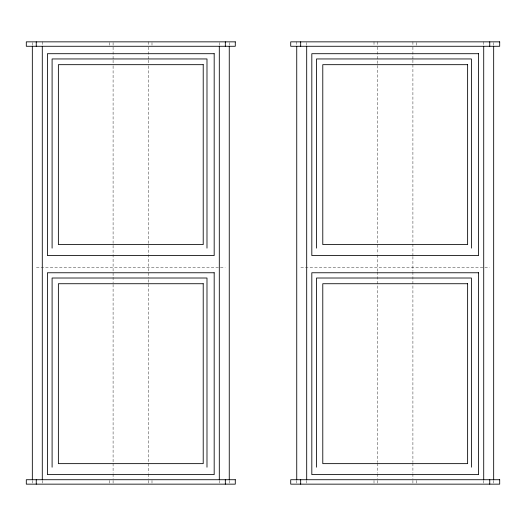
<?xml version="1.0" encoding="UTF-8"?>
<svg xmlns="http://www.w3.org/2000/svg" width="526" height="526" viewBox="0 0 526 526"><rect width="100%" height="100%" fill="white"/><g stroke="black" fill="none" stroke-linecap="round" stroke-linejoin="round"><path stroke-width="0.39" stroke-dasharray="2.63 1.97" d="M36.432 267.313L225.154 267.313M300.846 267.313L489.568 267.313M493.671 42.586L493.671 45.538M493.671 480.462L493.671 483.414M483.716 41.85L483.716 45.538M483.716 480.462L483.716 483.414M416.408 42.586L416.408 45.538M416.408 480.462L416.408 483.414M412.91 41.85L412.91 45.538M412.91 47.084L412.91 59.254M412.91 60.069L412.91 255.728M412.91 256.537L412.91 271.212M412.91 272.027L412.91 462.485M412.91 463.307L412.91 473.157M412.91 473.979L412.91 478.903M412.91 480.462L412.91 483.414M377.504 41.85L377.504 45.538M377.504 47.07L377.504 254.065M377.504 254.873L377.504 271.212M377.504 272.027L377.504 462.485M377.504 463.307L377.504 473.157M377.504 473.979L377.504 478.903M377.504 480.462L377.504 484.15M374.006 41.85L374.006 45.538M374.006 480.462L374.006 483.414M306.697 42.586L306.697 45.538M306.697 480.462L306.697 483.414M296.743 41.85L296.743 45.538M296.743 480.462L296.743 484.15M229.257 42.586L229.257 45.538M229.257 480.462L229.257 484.15M219.303 42.586L219.303 45.538M219.303 480.462L219.303 483.414M151.994 42.586L151.994 45.538M151.994 480.462L151.994 483.414M148.496 41.85L148.496 45.538M148.496 47.097L148.496 59.405M148.496 60.227L148.496 65.152M148.496 65.974L148.496 278.05M148.496 279.635L148.496 473.328M148.496 474.13L148.496 478.93M148.496 480.462L148.496 483.414M113.09 42.586L113.09 45.538M113.09 47.097L113.09 59.405M113.09 60.227L113.09 65.152M113.09 65.974L113.09 276.446M113.09 277.235L113.09 282.771M113.09 284.415L113.09 462.67M113.09 463.485L113.09 473.229M113.09 474.044L113.09 478.916M113.09 480.462L113.09 483.414M109.592 42.586L109.592 45.538M109.592 480.462L109.592 483.414M42.284 41.85L42.284 45.538M42.284 480.462L42.284 483.414M32.329 42.586L32.329 45.538M32.329 480.462L32.329 483.414"/><path stroke-width="0.79" d="M493.671 46.275L493.671 479.725M489.745 41.85L489.745 46.275M489.745 479.725L489.745 484.15M483.716 46.275L483.716 479.725M471.401 248.134L471.401 58.951L316.514 58.951L316.514 248.134M471.401 467.193L471.401 278.011L316.514 278.011L316.514 467.193M306.697 46.275L306.697 479.725M300.675 41.85L300.675 46.275M300.675 479.725L300.675 484.15M296.743 46.275L296.743 479.725M229.257 46.275L229.257 479.725M225.325 41.85L225.325 46.275M225.325 479.725L225.325 484.15M219.303 46.275L219.303 479.725M206.988 248.134L206.988 58.951L52.1 58.951L52.1 248.134M206.988 467.193L206.988 278.011L52.1 278.011L52.1 467.193M42.284 46.275L42.284 479.725M36.255 41.85L36.255 46.275M36.255 479.725L36.255 484.15M32.329 46.275L32.329 479.725M235.286 41.85L26.3 41.85L26.3 46.275L235.286 46.275L235.286 41.85M499.7 41.85L290.714 41.85L290.714 46.275L499.7 46.275L499.7 41.85M214.181 53.705L47.399 53.705L47.399 255.557L214.181 255.557L214.181 53.705M478.601 53.705L311.819 53.705L311.819 255.557L478.601 255.557L478.601 53.705M203.214 64.678L58.373 64.678L58.373 244.583L203.214 244.583L203.214 64.678M467.627 64.678L322.786 64.678L322.786 244.583L467.627 244.583L467.627 64.678M214.181 272.764L47.399 272.764L47.399 474.61L214.181 474.61L214.181 272.764M478.601 272.764L311.819 272.764L311.819 474.61L478.601 474.61L478.601 272.764M203.214 283.731L58.373 283.731L58.373 463.643L203.214 463.643L203.214 283.731M467.627 283.731L322.786 283.731L322.786 463.643L467.627 463.643L467.627 283.731M235.286 479.725L26.3 479.725L26.3 484.15L235.286 484.15L235.286 479.725M499.7 479.725L290.714 479.725L290.714 484.15L499.7 484.15L499.7 479.725"/></g></svg>
